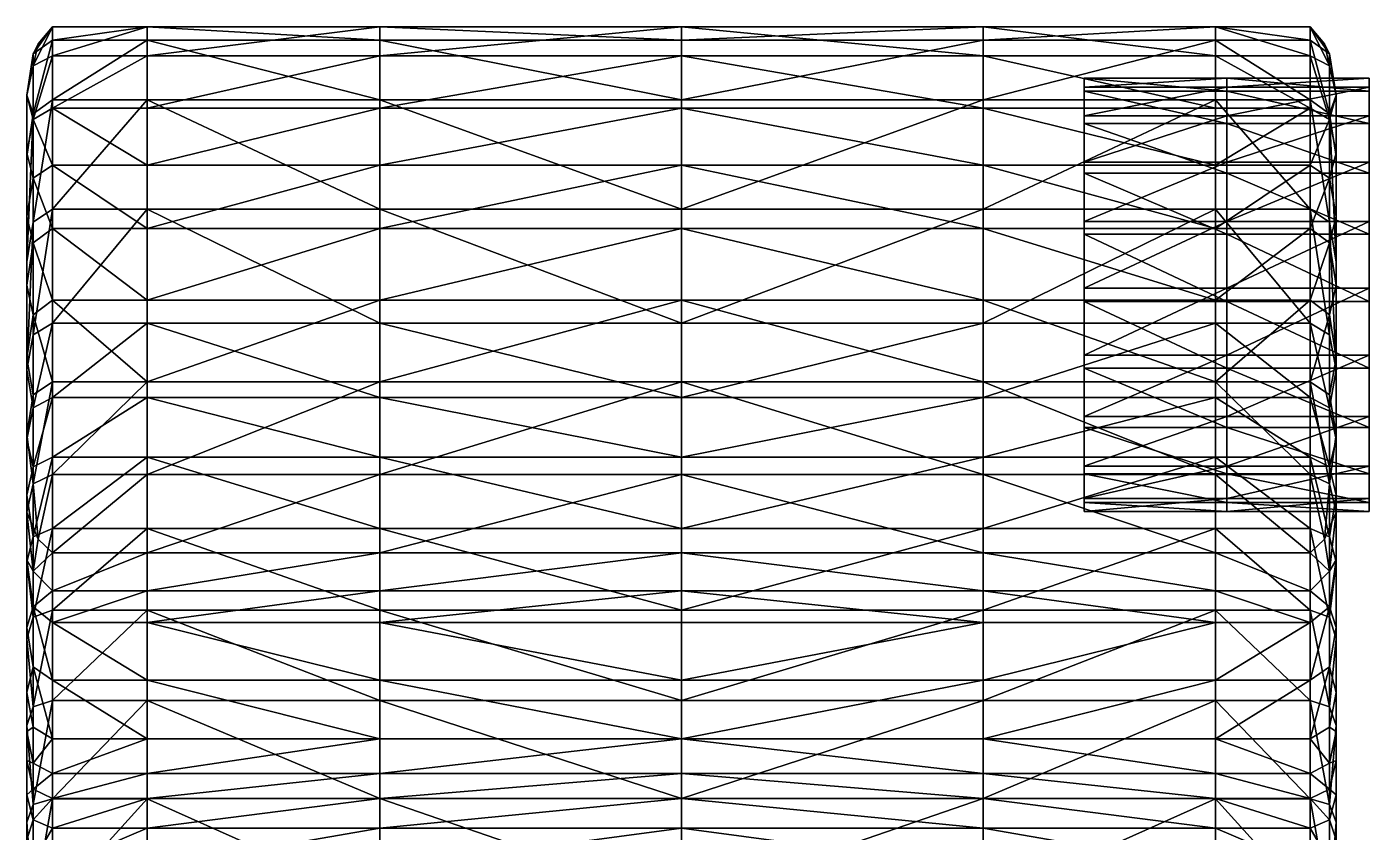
# Model space of a CAD drawing. Header units: centimetres. Extents: x -26.1 to 26.1, y -24.6 to 24.6.
# Drawn here: x 22.658 to 25.593, y 17.191 to 18.951 of the extents above; entities that cross this region are included whole.
import ezdxf

# ---------------------------------------------------------------- set-up
doc = ezdxf.new("R2010")
doc.units = ezdxf.units.CM
doc.layers.get('0').update_dxf_attribs({"true_color": 0x8d073a})

msp = doc.modelspace()

# ---------------------------------------------------------------- meshes
at = {"color": 134, "true_color": 0x1c95b1}
mesh = msp.add_polyface(dxfattribs=at)
corners = [(22.7143, 18.5527, 14.227), (22.6722, 18.524, 14.2162), (22.6722, 18.2778, 14.7942), (22.7143, 18.3032, 14.8049), (22.7143, 18.7915, 13.6529), (22.6722, 18.7606, 13.6364), (22.6581, 18.3862, 12.9455), (22.6722, 18.4793, 12.6619), (22.6722, 18.3219, 12.6292), (22.7143, 18.6488, 12.6331), (22.6722, 18.6206, 12.7263), (22.6722, 18.7487, 12.8362), (22.7143, 18.7731, 12.7512), (22.7143, 18.5103, 12.5674), (22.7143, 18.8876, 12.9378), (22.6722, 18.8661, 13.0053), (22.7143, 18.9509, 13.1488), (22.6831, 18.9137, 13.151), (22.6581, 18.3161, 14.1386), (22.6581, 18.5367, 13.5228), (22.6581, 18.3911, 13.4627), (22.6581, 18.8017, 13.2078), (22.6581, 18.6754, 13.091), (22.6581, 18.6677, 13.5869), (22.6722, 18.8916, 13.3072), (22.6581, 18.5363, 13.0058), (22.7143, 18.3535, 12.5378), (22.7143, 18.9216, 13.3404), (22.6581, 18.4378, 14.1841), (22.6581, 18.2018, 14.7622)]
mesh.append_faces([[corners[k] for k in face] for face in [(0, 1, 2), (2, 3, 0), (1, 0, 4), (4, 5, 1), (6, 7, 8), (9, 10, 11), (11, 12, 9), (10, 9, 13), (13, 7, 10), (14, 12, 11), (11, 15, 14), (16, 14, 15), (15, 17, 16), (18, 19, 20), (21, 15, 11), (11, 22, 21), (23, 21, 22), (22, 19, 23), (21, 23, 5), (5, 24, 21), (15, 21, 24), (24, 17, 15), (25, 10, 7), (7, 6, 25), (20, 25, 6), (25, 20, 19), (19, 22, 25), (10, 25, 22), (22, 11, 10), (26, 8, 7), (7, 13, 26), (27, 24, 5), (5, 4, 27), (24, 27, 16), (16, 17, 24), (28, 1, 5), (5, 23, 28), (18, 28, 23), (23, 19, 18), (1, 28, 29)]], dxfattribs={"vtx2": -1, "color": 134})
mesh = msp.add_polyface(dxfattribs=at)
corners = [(22.9214, 18.5527, 14.227), (22.7143, 18.5527, 14.227), (22.7143, 18.3032, 14.8049), (22.9213, 18.3032, 14.8049), (22.9213, 18.7915, 13.6529), (22.7143, 18.7915, 13.6529), (22.9214, 18.1412, 15.1291), (22.7143, 18.1412, 15.1291), (22.7143, 18.0105, 15.3164), (22.9214, 18.0105, 15.3164), (22.7144, 17.8548, 15.4836), (22.9213, 18.1754, 12.5578), (22.9214, 17.9729, 12.6407), (22.7143, 17.9729, 12.6407), (23.4299, 18.9216, 13.3404), (23.4299, 18.9509, 13.1488), (22.9213, 18.9509, 13.1488), (22.9214, 18.9216, 13.3404), (23.4299, 18.7915, 13.6529), (23.4299, 18.1412, 15.1291), (23.4299, 18.0105, 15.3164), (22.9214, 18.6488, 12.6331), (22.7143, 18.6488, 12.6331), (22.7143, 18.7731, 12.7512), (22.9214, 18.7731, 12.7512), (22.9213, 18.5103, 12.5674), (22.7143, 18.5103, 12.5674), (23.4299, 18.1754, 12.5578), (22.7143, 18.8876, 12.9378), (22.7143, 18.9509, 13.1488), (22.9214, 18.8876, 12.9378), (22.9214, 18.3535, 12.5378), (22.7143, 18.3535, 12.5378), (22.7143, 18.1754, 12.5578), (22.7143, 18.9216, 13.3404), (23.4299, 18.3535, 12.5378), (23.4299, 18.5103, 12.5674), (23.4299, 18.8876, 12.9378), (23.4299, 18.6488, 12.6331), (23.4299, 18.7731, 12.7512), (23.4299, 18.5526, 14.227), (23.4299, 18.3032, 14.8049)]
mesh.append_faces([[corners[k] for k in face] for face in [(0, 1, 2), (2, 3, 0), (1, 0, 4), (4, 5, 1), (6, 7, 8), (8, 9, 6), (7, 6, 3), (3, 2, 7), (9, 8, 10), (11, 12, 13), (14, 15, 16), (16, 17, 14), (17, 4, 18), (3, 6, 19), (6, 9, 20), (21, 22, 23), (23, 24, 21), (22, 21, 25), (25, 26, 22), (12, 11, 27), (28, 29, 16), (16, 30, 28), (23, 28, 30), (30, 24, 23), (31, 32, 26), (26, 25, 31), (32, 31, 11), (11, 33, 32), (17, 34, 5), (5, 4, 17), (34, 17, 16), (16, 29, 34), (11, 31, 35), (31, 25, 36), (24, 30, 37), (30, 16, 15), (25, 21, 38), (21, 24, 39), (4, 0, 40), (0, 3, 41)]], dxfattribs={"vtx2": -1, "color": 134})
mesh = msp.add_polyface(dxfattribs=at)
corners = [(23.4299, 18.7915, 13.6529), (23.4299, 18.9216, 13.3404), (22.9214, 18.9216, 13.3404), (24.0891, 18.7915, 13.6529), (24.0891, 18.9216, 13.3404), (23.4299, 18.9509, 13.1488), (24.0891, 18.9509, 13.1488), (23.4299, 18.1412, 15.1291), (23.4299, 18.3032, 14.8049), (22.9213, 18.3032, 14.8049), (23.4299, 18.0105, 15.3164), (22.9214, 18.1412, 15.1291), (24.0891, 18.0105, 15.3164), (24.0891, 18.1412, 15.1291), (24.0891, 18.3031, 14.8049), (23.4299, 17.8548, 15.4836), (22.9214, 18.0105, 15.3164), (24.0891, 17.8548, 15.4836), (23.4299, 18.1754, 12.5578), (23.4299, 17.9729, 12.6407), (22.9214, 17.9729, 12.6407), (24.0891, 18.1754, 12.5578), (24.0891, 17.9729, 12.6407), (23.4299, 18.3535, 12.5378), (23.4299, 18.5103, 12.5674), (24.0891, 18.5103, 12.5674), (24.0891, 18.3535, 12.5378), (22.9213, 18.1754, 12.5578), (22.9214, 18.3535, 12.5378), (23.4299, 18.8876, 12.9378), (24.0891, 18.8876, 12.9378), (23.4299, 18.7731, 12.7512), (24.0891, 18.7731, 12.7512), (22.9214, 18.7731, 12.7512), (22.9214, 18.8876, 12.9378), (23.4299, 18.6488, 12.6331), (24.0891, 18.6488, 12.6331), (22.9213, 18.5103, 12.5674), (22.9214, 18.6488, 12.6331), (23.4299, 18.5526, 14.227), (24.0891, 18.5526, 14.227), (22.9213, 18.7915, 13.6529), (22.9214, 18.5527, 14.227)]
mesh.append_faces([[corners[k] for k in face] for face in [(0, 1, 2), (1, 0, 3), (3, 4, 1), (5, 1, 4), (4, 6, 5), (7, 8, 9), (10, 7, 11), (7, 10, 12), (12, 13, 7), (8, 7, 13), (13, 14, 8), (15, 10, 16), (17, 12, 10), (18, 19, 20), (19, 18, 21), (21, 22, 19), (23, 24, 25), (25, 26, 23), (18, 23, 26), (26, 21, 18), (23, 18, 27), (24, 23, 28), (29, 5, 6), (6, 30, 29), (31, 29, 30), (30, 32, 31), (29, 31, 33), (5, 29, 34), (35, 31, 32), (32, 36, 35), (24, 35, 36), (36, 25, 24), (35, 24, 37), (31, 35, 38), (39, 8, 14), (14, 40, 39), (0, 39, 40), (40, 3, 0), (39, 0, 41), (8, 39, 42)]], dxfattribs={"vtx2": -1, "color": 134})
mesh = msp.add_polyface(dxfattribs=at)
corners = [(24.7484, 18.9216, 13.3404), (25.2569, 18.9216, 13.3404), (25.2569, 18.9509, 13.1488), (24.7484, 18.9509, 13.1488), (24.0891, 18.9216, 13.3404), (24.0891, 18.9509, 13.1488), (24.0891, 18.7915, 13.6529), (24.7484, 18.7915, 13.6529), (24.7484, 18.1412, 15.1291), (25.2569, 18.1412, 15.1291), (25.2569, 18.3032, 14.8049), (24.7484, 18.3032, 14.8049), (24.0891, 18.1412, 15.1291), (24.0891, 18.3031, 14.8049), (24.7484, 18.0105, 15.3164), (24.0891, 18.1754, 12.5578), (24.7484, 18.1754, 12.5578), (24.7484, 17.9729, 12.6407), (25.2569, 18.1754, 12.5578), (25.2569, 17.9729, 12.6407), (24.7484, 18.3535, 12.5378), (24.0891, 18.3535, 12.5378), (24.0891, 18.5103, 12.5674), (24.7484, 18.5103, 12.5674), (25.2569, 18.3535, 12.5378), (25.2569, 18.5103, 12.5674), (24.7484, 18.8876, 12.9378), (24.0891, 18.8876, 12.9378), (25.2569, 18.8876, 12.9378), (25.2569, 18.7731, 12.7512), (24.7484, 18.7731, 12.7512), (24.0891, 18.7731, 12.7512), (24.7484, 18.6488, 12.6331), (24.0891, 18.6488, 12.6331), (25.2569, 18.6488, 12.6331), (24.7484, 18.5527, 14.227), (24.0891, 18.5526, 14.227), (25.2569, 18.5527, 14.227), (25.2569, 18.7915, 13.6529)]
mesh.append_faces([[corners[k] for k in face] for face in [(0, 1, 2), (2, 3, 0), (4, 0, 3), (3, 5, 4), (0, 4, 6), (6, 7, 0), (1, 0, 7), (8, 9, 10), (10, 11, 8), (12, 8, 11), (11, 13, 12), (9, 8, 14), (15, 16, 17), (16, 18, 19), (20, 21, 22), (22, 23, 20), (24, 20, 23), (23, 25, 24), (20, 24, 18), (18, 16, 20), (21, 20, 16), (16, 15, 21), (26, 27, 5), (5, 3, 26), (28, 26, 3), (29, 30, 26), (27, 26, 30), (30, 31, 27), (32, 33, 31), (31, 30, 32), (34, 32, 30), (25, 23, 32), (33, 32, 23), (23, 22, 33), (35, 36, 13), (13, 11, 35), (37, 35, 11), (38, 7, 35), (36, 35, 7), (7, 6, 36)]], dxfattribs={"vtx2": -1, "color": 134})
mesh = msp.add_polyface(dxfattribs=at)
corners = [(25.4639, 18.5527, 14.227), (25.4639, 18.3032, 14.8049), (25.5061, 18.2778, 14.7942), (25.4639, 18.7915, 13.6529), (25.5061, 18.5239, 14.2162), (25.2569, 18.7915, 13.6529), (25.2569, 18.5527, 14.227), (25.2569, 18.3032, 14.8049), (25.4639, 18.1412, 15.1291), (25.5061, 18.1183, 15.1178), (25.2569, 18.1412, 15.1291), (25.4639, 18.0105, 15.3164), (25.2569, 18.1754, 12.5578), (25.4639, 18.1754, 12.5578), (25.4639, 17.9729, 12.6407), (24.7484, 18.7915, 13.6529), (25.2569, 18.9216, 13.3404), (25.4639, 18.6488, 12.6331), (25.4639, 18.7731, 12.7512), (25.5061, 18.7487, 12.8362), (25.4639, 18.5103, 12.5674), (25.5061, 18.6206, 12.7263), (25.2569, 18.5103, 12.5674), (25.2569, 18.6488, 12.6331), (25.2569, 18.7731, 12.7512), (25.4639, 18.8876, 12.9378), (25.2569, 18.8876, 12.9378), (25.2569, 18.9509, 13.1488), (25.4639, 18.9509, 13.1488), (25.5061, 18.8661, 13.0053), (25.4639, 18.3535, 12.5378), (25.5061, 18.4793, 12.6619), (25.5061, 18.3219, 12.6292), (25.2569, 18.3535, 12.5378), (25.4639, 18.9216, 13.3404), (25.5061, 18.8916, 13.3072), (24.7484, 18.9509, 13.1488), (24.7484, 18.8876, 12.9378), (24.7484, 18.7731, 12.7512), (24.7484, 18.6488, 12.6331), (24.7484, 18.3032, 14.8049), (24.7484, 18.5527, 14.227)]
mesh.append_faces([[corners[k] for k in face] for face in [(0, 1, 2), (3, 0, 4), (0, 3, 5), (5, 6, 0), (1, 0, 6), (6, 7, 1), (1, 8, 9), (8, 1, 7), (7, 10, 8), (11, 8, 10), (12, 13, 14), (15, 5, 16), (17, 18, 19), (20, 17, 21), (17, 20, 22), (22, 23, 17), (18, 17, 23), (23, 24, 18), (25, 26, 27), (27, 28, 25), (29, 25, 28), (26, 25, 18), (18, 24, 26), (30, 20, 31), (13, 30, 32), (30, 13, 12), (12, 33, 30), (20, 30, 33), (33, 22, 20), (28, 34, 35), (34, 28, 27), (27, 16, 34), (3, 34, 16), (16, 5, 3), (36, 27, 26), (37, 26, 24), (38, 24, 23), (39, 23, 22), (40, 7, 6), (41, 6, 5)]], dxfattribs={"vtx2": -1, "color": 134})
mesh = msp.add_polyface(dxfattribs=at)
corners = [(25.5061, 18.2778, 14.7942), (25.5061, 18.5239, 14.2162), (25.4639, 18.5527, 14.227), (25.5061, 18.7606, 13.6364), (25.4639, 18.7915, 13.6529), (25.5201, 18.3862, 12.9455), (25.5201, 18.2271, 12.9032), (25.5061, 18.3219, 12.6292), (25.5061, 18.4793, 12.6619), (25.5201, 18.2372, 13.4069), (25.5061, 18.7487, 12.8362), (25.5061, 18.6206, 12.7263), (25.4639, 18.6488, 12.6331), (25.4639, 18.5103, 12.5674), (25.4639, 18.9509, 13.1488), (25.4951, 18.9137, 13.151), (25.5061, 18.8661, 13.0053), (25.4639, 18.8876, 12.9378), (25.4639, 18.7731, 12.7512), (25.5201, 18.3911, 13.4627), (25.5201, 18.1806, 14.0879), (25.5201, 18.3161, 14.1386), (25.5201, 18.5367, 13.5228), (25.5201, 18.8017, 13.2078), (25.5201, 18.6754, 13.091), (25.5061, 18.8916, 13.3072), (25.5201, 18.6677, 13.5869), (25.5201, 18.5363, 13.0058), (25.4639, 18.3535, 12.5378), (25.4639, 18.9216, 13.3404), (25.5201, 18.4378, 14.1841), (25.5201, 18.2018, 14.7622), (25.5201, 18.0944, 14.7168)]
mesh.append_faces([[corners[k] for k in face] for face in [(0, 1, 2), (1, 3, 4), (5, 6, 7), (7, 8, 5), (6, 5, 9), (10, 11, 12), (11, 8, 13), (14, 15, 16), (17, 16, 10), (10, 18, 17), (9, 19, 20), (21, 20, 19), (19, 22, 21), (23, 24, 10), (10, 16, 23), (25, 23, 16), (16, 15, 25), (23, 25, 3), (3, 26, 23), (24, 23, 26), (26, 22, 24), (27, 5, 8), (8, 11, 27), (24, 27, 11), (11, 10, 24), (27, 24, 22), (22, 19, 27), (5, 27, 19), (19, 9, 5), (8, 7, 28), (29, 4, 3), (3, 25, 29), (25, 15, 14), (30, 26, 3), (3, 1, 30), (31, 30, 1), (1, 0, 31), (32, 21, 30), (26, 30, 21), (21, 22, 26)]], dxfattribs={"vtx2": -1, "color": 134})
mesh = msp.add_polyface(dxfattribs=at)
corners = [(24.9698, 17.8923, 13.2865), (24.9698, 17.9913, 13.5617), (25.5925, 17.9913, 13.5617), (25.5925, 17.8923, 13.2865), (24.9698, 18.2332, 13.7263), (25.5925, 18.2332, 13.7263), (24.9698, 18.5256, 13.7172), (25.5925, 18.5256, 13.7172), (24.9698, 18.7568, 13.538), (25.5925, 18.7568, 13.538), (24.9698, 18.8385, 13.2571), (25.5925, 18.8385, 13.2571), (24.9698, 18.7395, 12.9819), (25.5925, 18.7395, 12.9819), (24.9698, 18.4976, 12.8174), (25.5925, 18.4976, 12.8174), (24.9698, 18.2053, 12.8264), (25.5925, 18.2053, 12.8264), (24.9698, 17.9741, 13.0056), (25.5925, 17.9741, 13.0056), (25.2812, 17.9206, 13.4318), (25.2812, 18.0996, 13.6627), (25.2812, 18.3801, 13.7443), (25.2812, 18.655, 13.6454), (25.2812, 18.8193, 13.4039), (25.2812, 18.8102, 13.1119), (25.2812, 18.6313, 12.881), (25.2812, 18.3508, 12.7993), (25.2812, 18.0758, 12.8982), (25.2812, 17.9115, 13.1398), (24.9698, 17.9206, 13.4318), (25.2812, 17.9913, 13.5617), (25.5925, 17.9206, 13.4318), (25.2812, 17.8923, 13.2865), (24.9698, 18.0996, 13.6627), (25.2812, 18.2332, 13.7263), (25.5925, 18.0996, 13.6627), (24.9698, 18.3801, 13.7443), (25.2812, 18.5256, 13.7172), (25.5925, 18.3801, 13.7443), (24.9698, 18.655, 13.6454), (25.2812, 18.7568, 13.538), (25.5925, 18.655, 13.6454), (24.9698, 18.8193, 13.4039), (25.2812, 18.8385, 13.2571), (25.5925, 18.8193, 13.4039), (24.9698, 18.8102, 13.1119), (25.2812, 18.7395, 12.9819), (25.5925, 18.8102, 13.1119), (24.9698, 18.6313, 12.881), (25.2812, 18.4976, 12.8174), (25.5925, 18.6313, 12.881), (24.9698, 18.3508, 12.7993), (25.2812, 18.2053, 12.8264), (25.5925, 18.3508, 12.7993), (24.9698, 18.0758, 12.8982), (25.2812, 17.9741, 13.0056), (25.5925, 18.0758, 12.8982), (24.9698, 17.9115, 13.1398), (25.5925, 17.9115, 13.1398)]
mesh.append_faces([[corners[k] for k in face] for face in [(4, 6, 8), (8, 10, 12), (12, 14, 16), (16, 18, 0), (12, 16, 0), (8, 12, 0), (4, 8, 0), (1, 4, 0), (57, 54, 51), (51, 48, 45), (45, 42, 39), (39, 36, 32), (45, 39, 32), (51, 45, 32), (57, 51, 32), (59, 57, 32)]], dxfattribs={"vtx0": -1, "vtx1": -1, "vtx2": -1, "color": 134})
mesh.append_faces([[corners[k] for k in face] for face in [(30, 1, 0), (3, 59, 32)]], dxfattribs={"vtx1": -1, "color": 134})
mesh.append_faces([[corners[k] for k in face] for face in [(20, 30, 0), (0, 33, 20), (32, 20, 33), (33, 3, 32), (20, 32, 2), (2, 31, 20), (30, 20, 31), (31, 1, 30), (21, 34, 1), (1, 31, 21), (36, 21, 31), (31, 2, 36), (21, 36, 5), (5, 35, 21), (34, 21, 35), (35, 4, 34), (22, 37, 4), (4, 35, 22), (39, 22, 35), (35, 5, 39), (22, 39, 7), (7, 38, 22), (37, 22, 38), (38, 6, 37), (23, 40, 6), (6, 38, 23), (42, 23, 38), (38, 7, 42), (23, 42, 9), (9, 41, 23), (40, 23, 41), (41, 8, 40), (24, 43, 8), (8, 41, 24), (45, 24, 41), (41, 9, 45), (24, 45, 11), (11, 44, 24), (43, 24, 44), (44, 10, 43), (25, 46, 10), (10, 44, 25), (48, 25, 44), (44, 11, 48), (25, 48, 13), (13, 47, 25), (46, 25, 47), (47, 12, 46), (26, 49, 12), (12, 47, 26), (51, 26, 47), (47, 13, 51), (26, 51, 15), (15, 50, 26), (49, 26, 50), (50, 14, 49), (27, 52, 14), (14, 50, 27), (54, 27, 50), (50, 15, 54), (27, 54, 17), (17, 53, 27), (52, 27, 53), (53, 16, 52), (28, 55, 16), (16, 53, 28), (57, 28, 53), (53, 17, 57), (28, 57, 19), (19, 56, 28), (55, 28, 56), (56, 18, 55), (29, 58, 18), (18, 56, 29), (59, 29, 56), (56, 19, 59), (29, 59, 3), (3, 33, 29), (58, 29, 33), (33, 0, 58), (1, 34, 4), (4, 37, 6), (6, 40, 8), (8, 43, 10), (10, 46, 12), (12, 49, 14), (14, 52, 16), (16, 55, 18), (18, 58, 0), (59, 19, 57), (57, 17, 54), (54, 15, 51), (51, 13, 48), (48, 11, 45), (45, 9, 42), (42, 7, 39), (39, 5, 36), (36, 2, 32)]], dxfattribs={"vtx2": -1, "color": 134})
mesh = msp.add_polyface(dxfattribs=at)
corners = [(22.7143, 18.1412, 15.1291), (22.6722, 18.1183, 15.1178), (22.6722, 17.9897, 15.3043), (22.7143, 18.0105, 15.3164), (22.7143, 18.3032, 14.8049), (22.6722, 18.2778, 14.7942), (22.6581, 18.2271, 12.9032), (22.6722, 18.3219, 12.6292), (22.6722, 18.1468, 12.6401), (22.6581, 18.0611, 12.8871), (22.6581, 18.081, 13.3555), (22.6581, 17.9287, 13.3127), (22.6581, 18.2372, 13.4069), (22.6581, 18.3862, 12.9455), (22.7143, 18.1754, 12.5578), (22.7143, 17.9729, 12.6407), (22.6722, 17.9524, 12.7068), (22.9213, 18.1754, 12.5578), (22.6581, 18.1806, 14.0879), (22.6581, 17.9749, 14.6664), (22.6581, 18.0944, 14.7168), (22.6581, 18.3161, 14.1386), (22.6581, 18.3911, 13.4627), (22.6581, 18.0382, 14.0347), (22.6581, 17.8908, 12.9051), (22.6581, 18.0495, 15.084), (22.6581, 18.2018, 14.7622), (22.6581, 17.9523, 15.0361), (22.6581, 17.9273, 15.2682), (22.7143, 18.3535, 12.5378), (22.6581, 17.8957, 13.9815), (22.6581, 18.4378, 14.1841), (22.6722, 18.524, 14.2162)]
mesh.append_faces([[corners[k] for k in face] for face in [(0, 1, 2), (2, 3, 0), (1, 0, 4), (4, 5, 1), (6, 7, 8), (8, 9, 6), (10, 6, 9), (9, 11, 10), (6, 10, 12), (12, 13, 6), (7, 6, 13), (14, 15, 16), (16, 8, 14), (15, 14, 17), (18, 19, 20), (20, 21, 18), (22, 18, 21), (18, 22, 12), (12, 23, 18), (19, 18, 23), (11, 9, 24), (16, 24, 9), (9, 8, 16), (25, 26, 20), (20, 27, 25), (28, 25, 27), (25, 28, 2), (2, 1, 25), (26, 25, 1), (1, 5, 26), (13, 12, 22), (27, 20, 19), (7, 29, 14), (14, 8, 7), (10, 30, 23), (23, 12, 10), (30, 10, 11), (31, 21, 20), (20, 26, 31), (26, 5, 32)]], dxfattribs={"vtx2": -1, "color": 134})
mesh = msp.add_polyface(dxfattribs=at)
corners = [(25.5061, 17.9897, 15.3043), (25.5061, 18.1183, 15.1178), (25.4639, 18.1412, 15.1291), (25.5061, 18.2778, 14.7942), (25.4639, 18.3032, 14.8049), (25.5061, 17.8365, 15.4711), (25.4639, 18.0105, 15.3164), (25.5201, 18.2271, 12.9032), (25.5201, 18.0611, 12.8871), (25.5061, 18.1468, 12.6401), (25.5061, 18.3219, 12.6292), (25.5201, 18.2372, 13.4069), (25.5201, 18.081, 13.3555), (25.5201, 17.9287, 13.3127), (25.4639, 17.9729, 12.6407), (25.5061, 17.9524, 12.7068), (25.4951, 17.8313, 12.7953), (25.4639, 18.1754, 12.5578), (25.5201, 18.1806, 14.0879), (25.5201, 18.3161, 14.1386), (25.5201, 18.0944, 14.7168), (25.5201, 17.9749, 14.6664), (25.5201, 18.0382, 14.0347), (25.5201, 17.8492, 14.6133), (25.5201, 17.8908, 12.9051), (25.5201, 17.7867, 13.2823), (25.5201, 18.0495, 15.084), (25.5201, 17.9523, 15.0361), (25.5201, 18.2018, 14.7622), (25.5201, 17.9273, 15.2682), (25.5201, 17.8391, 15.2172), (25.5201, 17.8441, 14.9829), (25.5201, 17.8957, 13.9815), (25.5201, 17.7602, 13.9309), (25.5201, 18.4378, 14.1841)]
mesh.append_faces([[corners[k] for k in face] for face in [(0, 1, 2), (1, 3, 4), (5, 0, 6), (7, 8, 9), (9, 10, 7), (11, 12, 7), (8, 7, 12), (12, 13, 8), (14, 15, 16), (17, 9, 15), (18, 19, 20), (20, 21, 18), (22, 18, 21), (21, 23, 22), (18, 22, 11), (24, 8, 13), (13, 25, 24), (16, 15, 24), (8, 24, 15), (15, 9, 8), (26, 27, 20), (20, 28, 26), (1, 26, 28), (28, 3, 1), (26, 1, 0), (0, 29, 26), (27, 26, 29), (29, 30, 27), (29, 0, 5), (23, 21, 31), (27, 31, 21), (21, 20, 27), (31, 27, 30), (10, 9, 17), (32, 22, 23), (32, 33, 13), (13, 12, 32), (22, 32, 12), (12, 11, 22), (34, 28, 20)]], dxfattribs={"vtx2": -1, "color": 134})
mesh = msp.add_polyface(dxfattribs=at)
corners = [(24.7484, 18.1412, 15.1291), (24.0891, 18.1412, 15.1291), (24.0891, 18.0105, 15.3164), (24.7484, 18.0105, 15.3164), (25.2569, 18.0106, 15.3164), (25.2569, 18.1412, 15.1291), (24.7484, 17.8548, 15.4836), (25.2569, 17.8548, 15.4836), (24.0891, 17.8548, 15.4836), (24.0891, 17.6766, 15.6288), (24.7484, 17.6766, 15.6288), (25.2569, 17.6766, 15.6288), (24.7484, 17.4789, 15.7501), (25.2569, 17.4789, 15.7501), (24.0891, 17.4789, 15.7501), (24.0891, 17.2648, 15.8602), (24.7484, 17.2646, 15.8558), (25.2569, 17.2644, 15.849), (25.2569, 17.802, 12.7728), (24.7484, 17.802, 12.7728), (24.7484, 17.9729, 12.6407), (24.0891, 17.9729, 12.6407), (24.0891, 17.802, 12.7728), (24.0891, 18.1754, 12.5578), (25.2569, 17.9729, 12.6407), (24.7484, 18.1754, 12.5578), (24.7484, 17.5237, 13.8425), (24.7484, 17.6497, 13.2582), (25.2569, 17.6497, 13.2582), (24.7484, 17.3952, 14.4217), (25.2569, 17.5237, 13.8425), (24.0891, 17.3952, 14.4217), (24.0891, 17.5237, 13.8425), (24.0891, 17.6497, 13.2582), (24.7484, 17.7184, 12.9401), (24.0891, 17.7184, 12.9401), (25.2569, 17.7184, 12.9401), (24.7484, 17.3194, 14.7246), (24.0891, 17.3194, 14.7246), (25.2569, 17.3194, 14.7246), (23.4299, 17.6497, 13.2582)]
mesh.append_faces([[corners[k] for k in face] for face in [(0, 1, 2), (2, 3, 0), (3, 4, 5), (6, 7, 4), (4, 3, 6), (8, 6, 3), (3, 2, 8), (6, 8, 9), (9, 10, 6), (7, 6, 10), (10, 11, 7), (12, 13, 11), (11, 10, 12), (14, 12, 10), (10, 9, 14), (12, 14, 15), (15, 16, 12), (13, 12, 16), (16, 17, 13), (18, 19, 20), (21, 20, 19), (19, 22, 21), (20, 21, 23), (24, 20, 25), (26, 27, 28), (29, 26, 30), (26, 29, 31), (31, 32, 26), (27, 26, 32), (32, 33, 27), (34, 35, 22), (22, 19, 34), (36, 34, 19), (28, 27, 34), (35, 34, 27), (27, 33, 35), (37, 38, 31), (31, 29, 37), (39, 37, 29), (35, 33, 40)]], dxfattribs={"vtx2": -1, "color": 134})
mesh = msp.add_polyface(dxfattribs=at)
corners = [(25.4639, 18.1412, 15.1291), (25.4639, 18.0105, 15.3164), (25.5061, 17.9897, 15.3043), (25.2569, 18.1412, 15.1291), (25.2569, 18.0106, 15.3164), (25.4639, 17.8548, 15.4836), (25.4639, 17.6766, 15.6288), (25.5061, 17.6609, 15.6161), (25.5061, 17.8365, 15.4711), (25.2569, 17.8548, 15.4836), (25.2569, 17.6766, 15.6288), (25.4639, 17.4789, 15.7501), (25.4639, 17.2643, 15.8462), (25.5061, 17.2515, 15.8332), (25.5061, 17.4652, 15.7374), (25.2569, 17.4789, 15.7501), (25.2569, 17.2644, 15.849), (25.4951, 17.8313, 12.7953), (25.4639, 17.802, 12.7728), (25.4639, 17.9729, 12.6407), (25.2569, 17.9729, 12.6407), (25.2569, 17.802, 12.7728), (25.2569, 18.1754, 12.5578), (25.5061, 17.9524, 12.7068), (25.4639, 18.1754, 12.5578), (25.4639, 17.7184, 12.9401), (25.2569, 17.7184, 12.9401), (25.5061, 17.7615, 12.9314), (25.5061, 17.684, 13.2642), (25.4639, 17.6497, 13.2582), (25.2569, 17.6497, 13.2582), (25.4639, 17.3194, 14.7246), (25.2569, 17.3194, 14.7246), (25.2569, 17.3952, 14.4217), (25.4639, 17.3952, 14.4217), (25.5061, 17.3423, 14.7359), (24.7484, 17.9729, 12.6407), (25.2569, 17.5237, 13.8425), (24.7484, 17.5237, 13.8425), (24.7484, 17.3952, 14.4217), (25.4639, 17.5237, 13.8425), (25.5061, 17.5524, 13.8532), (24.7484, 17.802, 12.7728), (24.7484, 17.7184, 12.9401)]
mesh.append_faces([[corners[k] for k in face] for face in [(0, 1, 2), (3, 4, 1), (5, 6, 7), (1, 5, 8), (5, 1, 4), (4, 9, 5), (6, 5, 9), (9, 10, 6), (11, 12, 13), (6, 11, 14), (11, 6, 10), (10, 15, 11), (12, 11, 15), (15, 16, 12), (17, 18, 19), (20, 19, 18), (18, 21, 20), (19, 20, 22), (23, 19, 24), (25, 26, 21), (21, 18, 25), (27, 25, 18), (28, 29, 25), (26, 25, 29), (29, 30, 26), (31, 32, 33), (33, 34, 31), (35, 31, 34), (36, 20, 21), (30, 37, 38), (37, 33, 39), (40, 29, 28), (34, 40, 41), (40, 34, 33), (33, 37, 40), (29, 40, 37), (37, 30, 29), (42, 21, 26), (43, 26, 30), (39, 33, 32)]], dxfattribs={"vtx2": -1, "color": 134})
mesh = msp.add_polyface(dxfattribs=at)
corners = [(22.6581, 17.6166, 14.8709), (22.6581, 17.7235, 14.5603), (22.6581, 17.6039, 14.5098), (22.6581, 17.5345, 15.0408), (22.6581, 17.6377, 15.1006), (22.6581, 17.7303, 14.9269), (22.6581, 17.8492, 14.6133), (22.6581, 18.0382, 14.0347), (22.6581, 17.9749, 14.6664), (22.6581, 17.8908, 12.9051), (22.6581, 17.7867, 13.2823), (22.6581, 17.9287, 13.3127), (22.6722, 17.9524, 12.7068), (22.6831, 17.8313, 12.7953), (22.6722, 17.7615, 12.9314), (22.6722, 17.684, 13.2642), (22.6581, 17.9523, 15.0361), (22.6581, 17.8391, 15.2172), (22.6581, 17.9273, 15.2682), (22.6581, 17.7817, 15.4336), (22.6581, 17.7043, 15.3806), (22.6581, 17.6136, 15.578), (22.6581, 17.5468, 15.5242), (22.6722, 17.6609, 15.6161), (22.6722, 17.8365, 15.4711), (22.6722, 17.9897, 15.3043), (22.6581, 17.7602, 13.9309), (22.6581, 17.6385, 13.8854), (22.6722, 17.5524, 13.8532), (22.6581, 17.8441, 14.9829), (22.6581, 17.7409, 15.1603), (22.6581, 17.618, 15.3216), (22.6581, 17.8957, 13.9815)]
mesh.append_faces([[corners[k] for k in face] for face in [(0, 1, 2), (0, 3, 4), (4, 5, 0), (1, 0, 5), (5, 6, 1), (7, 6, 8), (9, 10, 11), (9, 12, 13), (10, 9, 14), (14, 15, 10), (16, 17, 18), (19, 18, 17), (17, 20, 19), (21, 19, 20), (20, 22, 21), (19, 21, 23), (23, 24, 19), (18, 19, 24), (24, 25, 18), (2, 26, 27), (10, 27, 26), (26, 11, 10), (27, 10, 15), (15, 28, 27), (29, 8, 6), (6, 5, 29), (30, 29, 5), (5, 4, 30), (29, 30, 17), (17, 16, 29), (8, 29, 16), (31, 30, 4), (22, 20, 31), (30, 31, 20), (20, 17, 30), (32, 1, 6), (6, 7, 32), (11, 26, 32), (1, 32, 26), (26, 2, 1)]], dxfattribs={"vtx2": -1, "color": 134})
mesh = msp.add_polyface(dxfattribs=at)
corners = [(22.7144, 17.8548, 15.4836), (22.6722, 17.8365, 15.4711), (22.6722, 17.6609, 15.6161), (22.7143, 17.6766, 15.6288), (22.9214, 17.8548, 15.4836), (22.9214, 17.6766, 15.6288), (22.7143, 18.0105, 15.3164), (22.6722, 17.9897, 15.3043), (22.7143, 17.4789, 15.7501), (22.6722, 17.4652, 15.7374), (22.6722, 17.2515, 15.8332), (22.7143, 17.2643, 15.8462), (22.9214, 17.4789, 15.7501), (22.9213, 17.2644, 15.849), (22.7143, 17.9729, 12.6407), (22.7143, 17.802, 12.7728), (22.6831, 17.8313, 12.7953), (22.6722, 17.9524, 12.7068), (22.9214, 17.9729, 12.6407), (22.9213, 17.802, 12.7728), (22.7143, 17.7184, 12.9401), (22.9214, 17.7184, 12.9401), (22.7143, 17.6497, 13.2582), (22.9214, 17.6497, 13.2582), (22.6722, 17.684, 13.2642), (22.6722, 17.7615, 12.9314), (22.7143, 17.3194, 14.7246), (22.7143, 17.3952, 14.4217), (22.9214, 17.3952, 14.4217), (22.9214, 17.3194, 14.7246), (22.7143, 17.2648, 14.8847), (22.6722, 17.2856, 14.8968), (22.6722, 17.3423, 14.7359), (22.6722, 17.4205, 14.4324), (22.6581, 17.8908, 12.9051), (22.7143, 17.5237, 13.8425), (22.6722, 17.5524, 13.8532), (22.9214, 17.5237, 13.8425)]
mesh.append_faces([[corners[k] for k in face] for face in [(0, 1, 2), (2, 3, 0), (4, 0, 3), (3, 5, 4), (1, 0, 6), (6, 7, 1), (8, 9, 10), (10, 11, 8), (12, 8, 11), (11, 13, 12), (8, 12, 5), (5, 3, 8), (9, 8, 3), (3, 2, 9), (14, 15, 16), (16, 17, 14), (15, 14, 18), (18, 19, 15), (20, 15, 19), (19, 21, 20), (22, 20, 21), (21, 23, 22), (20, 22, 24), (24, 25, 20), (15, 20, 25), (25, 16, 15), (26, 27, 28), (28, 29, 26), (30, 26, 29), (31, 32, 26), (27, 26, 32), (32, 33, 27), (16, 25, 34), (35, 36, 24), (24, 22, 35), (37, 35, 22), (22, 23, 37), (28, 27, 35), (36, 35, 27), (27, 33, 36)]], dxfattribs={"vtx2": -1, "color": 134})
mesh = msp.add_polyface(dxfattribs=at)
corners = [(22.7144, 17.8548, 15.4836), (22.9214, 17.8548, 15.4836), (22.9214, 18.0105, 15.3164), (23.4299, 17.8548, 15.4836), (23.4299, 17.6766, 15.6288), (22.9214, 17.6766, 15.6288), (24.0891, 17.6766, 15.6288), (24.0891, 17.8548, 15.4836), (23.4299, 18.0105, 15.3164), (23.4299, 17.4789, 15.7501), (22.9214, 17.4789, 15.7501), (23.4299, 17.2646, 15.8558), (22.9213, 17.2644, 15.849), (24.0891, 17.2648, 15.8602), (24.0891, 17.4789, 15.7501), (23.4299, 17.9729, 12.6407), (23.4299, 17.802, 12.7728), (22.9213, 17.802, 12.7728), (22.9214, 17.9729, 12.6407), (24.0891, 17.9729, 12.6407), (24.0891, 17.802, 12.7728), (23.4299, 17.5237, 13.8425), (22.9214, 17.5237, 13.8425), (22.9214, 17.6497, 13.2582), (23.4299, 17.6497, 13.2582), (24.0891, 17.5237, 13.8425), (24.0891, 17.6497, 13.2582), (24.0891, 17.3952, 14.4217), (23.4299, 17.3952, 14.4217), (22.9214, 17.3952, 14.4217), (22.7143, 17.5237, 13.8425), (23.4299, 17.7184, 12.9401), (24.0891, 17.7184, 12.9401), (22.9214, 17.7184, 12.9401), (23.4299, 17.3194, 14.7246), (24.0891, 17.3194, 14.7246), (22.9213, 17.2648, 14.8847), (22.9214, 17.3194, 14.7246)]
mesh.append_faces([[corners[k] for k in face] for face in [(0, 1, 2), (2, 1, 3), (4, 3, 1), (1, 5, 4), (3, 4, 6), (6, 7, 3), (8, 3, 7), (9, 4, 5), (5, 10, 9), (11, 9, 10), (10, 12, 11), (9, 11, 13), (13, 14, 9), (4, 9, 14), (14, 6, 4), (15, 16, 17), (17, 18, 15), (16, 15, 19), (19, 20, 16), (21, 22, 23), (23, 24, 21), (25, 21, 24), (24, 26, 25), (21, 25, 27), (27, 28, 21), (22, 21, 28), (28, 29, 22), (30, 22, 29), (31, 16, 20), (20, 32, 31), (24, 31, 32), (31, 24, 23), (23, 33, 31), (16, 31, 33), (33, 17, 16), (34, 28, 27), (27, 35, 34), (36, 37, 34), (28, 34, 37), (37, 29, 28)]], dxfattribs={"vtx2": -1, "color": 134})
mesh = msp.add_polyface(dxfattribs=at)
corners = [(25.5061, 17.6609, 15.6161), (25.5061, 17.8365, 15.4711), (25.4639, 17.8548, 15.4836), (25.5061, 17.4652, 15.7374), (25.4639, 17.6766, 15.6288), (25.5201, 17.6166, 14.8709), (25.5201, 17.5083, 14.8176), (25.5201, 17.6039, 14.5098), (25.5201, 17.7235, 14.5603), (25.5201, 17.7303, 14.9269), (25.5201, 17.8492, 14.6133), (25.5201, 17.6377, 15.1006), (25.5201, 17.5345, 15.0408), (25.4639, 17.802, 12.7728), (25.4951, 17.8313, 12.7953), (25.5061, 17.7615, 12.9314), (25.4639, 17.7184, 12.9401), (25.5061, 17.684, 13.2642), (25.5201, 17.8908, 12.9051), (25.5201, 17.7867, 13.2823), (25.5201, 17.7817, 15.4336), (25.5201, 17.7043, 15.3806), (25.5201, 17.8391, 15.2172), (25.5201, 17.9273, 15.2682), (25.5201, 17.6136, 15.578), (25.5201, 17.5468, 15.5242), (25.5201, 17.6385, 13.8854), (25.5201, 17.7602, 13.9309), (25.5201, 17.4965, 14.4645), (25.5061, 17.5524, 13.8532), (25.5201, 17.9287, 13.3127), (25.5201, 17.8441, 14.9829), (25.5201, 17.7409, 15.1603), (25.5201, 17.618, 15.3216), (25.5201, 17.5274, 15.2595), (25.5201, 17.8957, 13.9815), (25.4639, 17.5237, 13.8425)]
mesh.append_faces([[corners[k] for k in face] for face in [(0, 1, 2), (3, 0, 4), (5, 6, 7), (7, 8, 5), (9, 5, 8), (8, 10, 9), (5, 9, 11), (11, 12, 5), (13, 14, 15), (16, 15, 17), (15, 18, 19), (19, 17, 15), (18, 15, 14), (20, 21, 22), (22, 23, 20), (1, 20, 23), (20, 1, 0), (0, 24, 20), (21, 20, 24), (24, 25, 21), (24, 0, 3), (26, 27, 7), (7, 28, 26), (26, 29, 17), (17, 19, 26), (27, 26, 19), (19, 30, 27), (31, 9, 10), (22, 32, 31), (9, 31, 32), (32, 11, 9), (33, 34, 11), (11, 32, 33), (21, 33, 32), (32, 22, 21), (33, 21, 25), (10, 8, 35), (27, 35, 8), (8, 7, 27), (17, 29, 36)]], dxfattribs={"vtx2": -1, "color": 134})
mesh = msp.add_polyface(dxfattribs=at)
corners = [(22.6581, 17.6039, 14.5098), (22.6581, 17.5083, 14.8176), (22.6581, 17.6166, 14.8709), (22.6581, 17.5345, 15.0408), (22.6581, 17.4362, 14.984), (22.6581, 17.4368, 15.1975), (22.6581, 17.3505, 15.1385), (22.6581, 17.316, 15.3382), (22.6581, 17.2416, 15.2782), (22.6581, 17.3942, 15.4012), (22.6581, 17.5274, 15.2595), (22.6581, 17.6377, 15.1006), (22.6581, 17.2329, 15.5229), (22.6581, 17.4111, 14.7698), (22.6581, 17.348, 14.9329), (22.6581, 17.4965, 14.4645), (22.6722, 17.4205, 14.4324), (22.6722, 17.3423, 14.7359), (22.6722, 17.2856, 14.8968), (22.6581, 17.2731, 15.0855), (22.6581, 17.424, 15.6994), (22.6581, 17.6136, 15.578), (22.6581, 17.5468, 15.5242), (22.6581, 17.3658, 15.6457), (22.6581, 17.2131, 15.7956), (22.6722, 17.2515, 15.8332), (22.6722, 17.4652, 15.7374), (22.6722, 17.6609, 15.6161), (22.6581, 17.6385, 13.8854), (22.6722, 17.5524, 13.8532), (22.6581, 17.618, 15.3216), (22.6581, 17.4724, 15.4642), (22.6581, 17.301, 15.5858)]
mesh.append_faces([[corners[k] for k in face] for face in [(0, 1, 2), (3, 2, 1), (1, 4, 3), (5, 3, 4), (4, 6, 5), (7, 5, 6), (6, 8, 7), (5, 7, 9), (9, 10, 5), (3, 5, 10), (10, 11, 3), (12, 9, 7), (13, 14, 4), (4, 1, 13), (15, 13, 1), (1, 0, 15), (13, 15, 16), (16, 17, 13), (14, 13, 17), (17, 18, 14), (14, 19, 6), (6, 4, 14), (19, 14, 18), (20, 21, 22), (22, 23, 20), (24, 20, 23), (25, 26, 20), (21, 20, 26), (26, 27, 21), (28, 15, 0), (15, 28, 29), (29, 16, 15), (11, 10, 30), (31, 30, 10), (10, 9, 31), (30, 31, 22), (32, 31, 9), (9, 12, 32), (31, 32, 23), (23, 22, 31)]], dxfattribs={"vtx2": -1, "color": 134})
mesh = msp.add_polyface(dxfattribs=at)
corners = [(25.5061, 17.2515, 15.8332), (25.5061, 17.4652, 15.7374), (25.4639, 17.4789, 15.7501), (25.5201, 17.5083, 14.8176), (25.5201, 17.6166, 14.8709), (25.5201, 17.5345, 15.0408), (25.5201, 17.4362, 14.984), (25.5201, 17.4368, 15.1975), (25.5201, 17.3505, 15.1385), (25.5201, 17.5274, 15.2595), (25.5201, 17.6377, 15.1006), (25.5201, 17.3942, 15.4012), (25.5201, 17.316, 15.3382), (25.5201, 17.2416, 15.2782), (25.5201, 17.2329, 15.5229), (25.4639, 17.3952, 14.4217), (25.5061, 17.4205, 14.4324), (25.5061, 17.3423, 14.7359), (25.4639, 17.3194, 14.7246), (25.5061, 17.2856, 14.8968), (25.5201, 17.4111, 14.7698), (25.5201, 17.348, 14.9329), (25.5201, 17.4965, 14.4645), (25.5201, 17.6039, 14.5098), (25.5201, 17.2731, 15.0855), (25.5201, 17.424, 15.6994), (25.5201, 17.3658, 15.6457), (25.5201, 17.5468, 15.5242), (25.5201, 17.6136, 15.578), (25.5201, 17.2131, 15.7956), (25.5061, 17.5524, 13.8532), (25.5201, 17.6385, 13.8854), (25.5201, 17.4724, 15.4642), (25.5201, 17.618, 15.3216), (25.5201, 17.301, 15.5858)]
mesh.append_faces([[corners[k] for k in face] for face in [(0, 1, 2), (3, 4, 5), (5, 6, 3), (7, 8, 6), (6, 5, 7), (9, 7, 5), (5, 10, 9), (7, 9, 11), (11, 12, 7), (8, 7, 12), (12, 13, 8), (12, 11, 14), (15, 16, 17), (18, 17, 19), (20, 3, 6), (6, 21, 20), (17, 20, 21), (21, 19, 17), (20, 17, 16), (16, 22, 20), (3, 20, 22), (22, 23, 3), (19, 21, 24), (8, 24, 21), (21, 6, 8), (25, 26, 27), (27, 28, 25), (1, 25, 28), (25, 1, 0), (26, 25, 29), (30, 31, 22), (22, 16, 30), (27, 32, 33), (9, 33, 32), (32, 11, 9), (34, 14, 11), (11, 32, 34), (26, 34, 32), (32, 27, 26), (30, 16, 15)]], dxfattribs={"vtx2": -1, "color": 134})
mesh = msp.add_polyface(dxfattribs=at)
corners = [(22.7143, 17.2643, 15.8462), (22.6722, 17.2515, 15.8332), (22.6722, 17.0221, 15.9016), (22.6581, 17.1647, 15.46), (22.6581, 17.316, 15.3382), (22.6581, 17.2416, 15.2782), (22.6581, 17.0999, 15.4002), (22.6581, 16.9715, 15.5599), (22.6581, 16.9111, 15.501), (22.6581, 17.035, 15.6218), (22.6581, 17.2329, 15.5229), (22.6581, 16.7247, 15.6347), (22.6581, 16.7921, 15.6951), (22.6722, 17.1275, 15.1863), (22.6722, 17.2183, 15.048), (22.7143, 17.2, 15.0355), (22.6722, 16.8184, 15.4107), (22.6722, 17.0006, 15.3084), (22.7143, 16.9868, 15.2957), (22.7143, 17.1118, 15.1736), (22.6581, 17.2731, 15.0855), (22.6581, 17.1748, 15.2244), (22.6581, 17.3505, 15.1385), (22.6722, 17.2856, 14.8968), (22.6581, 17.3658, 15.6457), (22.6581, 17.1589, 15.7427), (22.6581, 17.2131, 15.7956), (22.6581, 17.424, 15.6994), (22.6581, 17.0417, 15.3464), (22.6581, 16.8568, 15.4481), (22.6581, 16.9813, 15.8644), (22.6581, 16.9237, 15.8128), (22.6581, 17.0985, 15.6838), (22.6581, 17.301, 15.5858), (22.6581, 16.8595, 15.7554)]
mesh.append_faces([[corners[k] for k in face] for face in [(0, 1, 2), (3, 4, 5), (5, 6, 3), (7, 3, 6), (6, 8, 7), (3, 7, 9), (9, 10, 3), (4, 3, 10), (11, 7, 8), (12, 9, 7), (13, 14, 15), (16, 17, 18), (17, 13, 19), (20, 21, 5), (5, 22, 20), (23, 14, 20), (21, 20, 14), (14, 13, 21), (24, 25, 26), (27, 26, 1), (28, 29, 8), (8, 6, 28), (21, 28, 6), (6, 5, 21), (28, 21, 13), (13, 17, 28), (29, 28, 17), (17, 16, 29), (30, 26, 25), (25, 31, 30), (26, 30, 2), (2, 1, 26), (32, 33, 10), (10, 9, 32), (33, 32, 25), (25, 24, 33), (34, 32, 9), (9, 12, 34), (32, 34, 31), (31, 25, 32)]], dxfattribs={"vtx2": -1, "color": 134})
mesh = msp.add_polyface(dxfattribs=at)
corners = [(25.5201, 17.1647, 15.46), (25.5201, 17.0999, 15.4002), (25.5201, 17.2416, 15.2782), (25.5201, 17.316, 15.3382), (25.5201, 17.2329, 15.5229), (25.5201, 17.035, 15.6218), (25.5201, 16.9715, 15.5599), (25.5201, 16.9111, 15.501), (25.5201, 16.7247, 15.6347), (25.5201, 16.7921, 15.6951), (25.4639, 17.2648, 14.8847), (25.5061, 17.2856, 14.8968), (25.5061, 17.2183, 15.048), (25.4639, 17.2, 15.0355), (25.5061, 17.1275, 15.1863), (25.4639, 17.1118, 15.1736), (25.5061, 17.0006, 15.3084), (25.4639, 16.9868, 15.2957), (25.5061, 16.8184, 15.4107), (25.5201, 17.2731, 15.0855), (25.5201, 17.3505, 15.1385), (25.5201, 17.1748, 15.2244), (25.5061, 17.2515, 15.8332), (25.5201, 17.2131, 15.7956), (25.5201, 17.424, 15.6994), (25.5201, 17.1589, 15.7427), (25.5201, 17.3658, 15.6457), (25.5201, 17.0417, 15.3464), (25.5201, 16.8568, 15.4481), (25.5201, 16.9813, 15.8644), (25.5201, 16.9237, 15.8128), (25.5061, 17.0221, 15.9016), (25.5201, 17.301, 15.5858), (25.5201, 17.0985, 15.6838), (25.5201, 16.8595, 15.7554)]
mesh.append_faces([[corners[k] for k in face] for face in [(0, 1, 2), (2, 3, 0), (4, 0, 3), (0, 4, 5), (5, 6, 0), (1, 0, 6), (6, 7, 1), (7, 6, 8), (6, 5, 9), (10, 11, 12), (13, 12, 14), (15, 14, 16), (17, 16, 18), (19, 20, 2), (2, 21, 19), (12, 19, 21), (21, 14, 12), (19, 12, 11), (22, 23, 24), (23, 25, 26), (27, 1, 7), (7, 28, 27), (16, 27, 28), (28, 18, 16), (27, 16, 14), (14, 21, 27), (1, 27, 21), (21, 2, 1), (29, 30, 25), (25, 23, 29), (31, 29, 23), (23, 22, 31), (32, 26, 25), (25, 33, 32), (4, 32, 33), (33, 5, 4), (34, 9, 5), (5, 33, 34), (30, 34, 33), (33, 25, 30)]], dxfattribs={"vtx2": -1, "color": 134})
mesh = msp.add_polyface(dxfattribs=at)
corners = [(24.7484, 17.2646, 15.8558), (24.0891, 17.2648, 15.8602), (24.0891, 17.0375, 15.9719), (22.7143, 17.0357, 15.916), (22.9213, 17.0361, 15.9271), (22.9213, 17.2644, 15.849), (22.7143, 17.2643, 15.8462), (22.6722, 17.0221, 15.9016), (22.9214, 17.3194, 14.7246), (22.9213, 17.2648, 14.8847), (22.7143, 17.2648, 14.8847), (22.7143, 17.3194, 14.7246), (22.6722, 17.2856, 14.8968), (22.7143, 17.2, 15.0355), (22.9214, 17.2, 15.0355), (22.7143, 17.1118, 15.1736), (22.9213, 17.1118, 15.1736), (22.6722, 17.1275, 15.1863), (22.6722, 17.2183, 15.048), (22.7143, 16.9868, 15.2957), (22.9213, 16.9868, 15.2957), (22.7143, 16.8057, 15.3982), (22.9213, 16.8057, 15.3982), (22.6722, 16.8184, 15.4107), (22.6722, 17.0006, 15.3084), (23.4299, 17.0369, 15.9543), (23.4299, 17.2646, 15.8558), (23.4299, 17.2648, 14.8847), (23.4299, 17.3194, 14.7246), (24.0891, 17.3194, 14.7246), (24.0891, 17.2648, 14.8847), (23.4299, 17.2, 15.0355), (24.0891, 17.2, 15.0355), (23.4299, 17.1118, 15.1736), (24.0891, 17.1118, 15.1736), (23.4299, 16.9868, 15.2957), (24.0891, 16.9868, 15.2957), (23.4299, 16.8057, 15.3982)]
mesh.append_faces([[corners[k] for k in face] for face in [(0, 1, 2), (3, 4, 5), (5, 6, 3), (7, 3, 6), (8, 9, 10), (11, 10, 12), (13, 10, 9), (9, 14, 13), (15, 13, 14), (14, 16, 15), (13, 15, 17), (10, 13, 18), (18, 12, 10), (19, 15, 16), (16, 20, 19), (21, 19, 20), (20, 22, 21), (19, 21, 23), (15, 19, 24), (25, 26, 5), (5, 4, 25), (26, 25, 2), (2, 1, 26), (27, 28, 29), (29, 30, 27), (28, 27, 9), (31, 27, 30), (30, 32, 31), (33, 31, 32), (32, 34, 33), (31, 33, 16), (16, 14, 31), (27, 31, 14), (14, 9, 27), (35, 33, 34), (34, 36, 35), (37, 35, 36), (22, 20, 35), (33, 35, 20), (20, 16, 33)]], dxfattribs={"vtx2": -1, "color": 134})
mesh = msp.add_polyface(dxfattribs=at)
corners = [(25.4639, 17.2643, 15.8462), (25.4639, 17.0357, 15.916), (25.5061, 17.0221, 15.9016), (25.5061, 17.2515, 15.8332), (25.2569, 17.2644, 15.849), (25.2569, 17.0361, 15.9271), (25.5061, 17.2856, 14.8968), (25.4639, 17.2648, 14.8847), (25.4639, 17.3194, 14.7246), (25.2569, 17.3194, 14.7246), (25.2569, 17.2648, 14.8847), (25.4639, 17.2, 15.0355), (25.2569, 17.2, 15.0355), (25.5061, 17.2183, 15.048), (25.5061, 17.1275, 15.1863), (25.4639, 17.1118, 15.1736), (25.2569, 17.1118, 15.1736), (25.4639, 16.9868, 15.2957), (25.2569, 16.9868, 15.2957), (25.5061, 17.0006, 15.3084), (25.5061, 16.8184, 15.4107), (25.4639, 16.8057, 15.3982), (24.7484, 17.0369, 15.9543), (24.7484, 17.2646, 15.8558), (24.0891, 17.0375, 15.9719), (24.7484, 17.3194, 14.7246), (24.7484, 17.2648, 14.8847), (24.0891, 17.3194, 14.7246), (24.0891, 17.2648, 14.8847), (24.7484, 17.2, 15.0355), (24.0891, 17.2, 15.0355), (24.7484, 17.1118, 15.1736), (24.0891, 17.1118, 15.1736), (24.7484, 16.9868, 15.2957), (24.0891, 16.9868, 15.2957), (25.2569, 16.8057, 15.3982), (24.7484, 16.8057, 15.3982)]
mesh.append_faces([[corners[k] for k in face] for face in [(0, 1, 2), (2, 3, 0), (1, 0, 4), (4, 5, 1), (6, 7, 8), (9, 8, 7), (7, 10, 9), (11, 12, 10), (10, 7, 11), (13, 11, 7), (14, 15, 11), (12, 11, 15), (15, 16, 12), (17, 18, 16), (16, 15, 17), (19, 17, 15), (20, 21, 17), (18, 17, 21), (22, 5, 4), (4, 23, 22), (24, 22, 23), (25, 9, 10), (10, 26, 25), (27, 25, 26), (26, 28, 27), (29, 30, 28), (28, 26, 29), (12, 29, 26), (26, 10, 12), (29, 12, 16), (16, 31, 29), (30, 29, 31), (31, 32, 30), (33, 34, 32), (32, 31, 33), (18, 33, 31), (31, 16, 18), (33, 18, 35), (35, 36, 33), (34, 33, 36)]], dxfattribs={"vtx2": -1, "color": 134})

doc.saveas('drawing.dxf')
